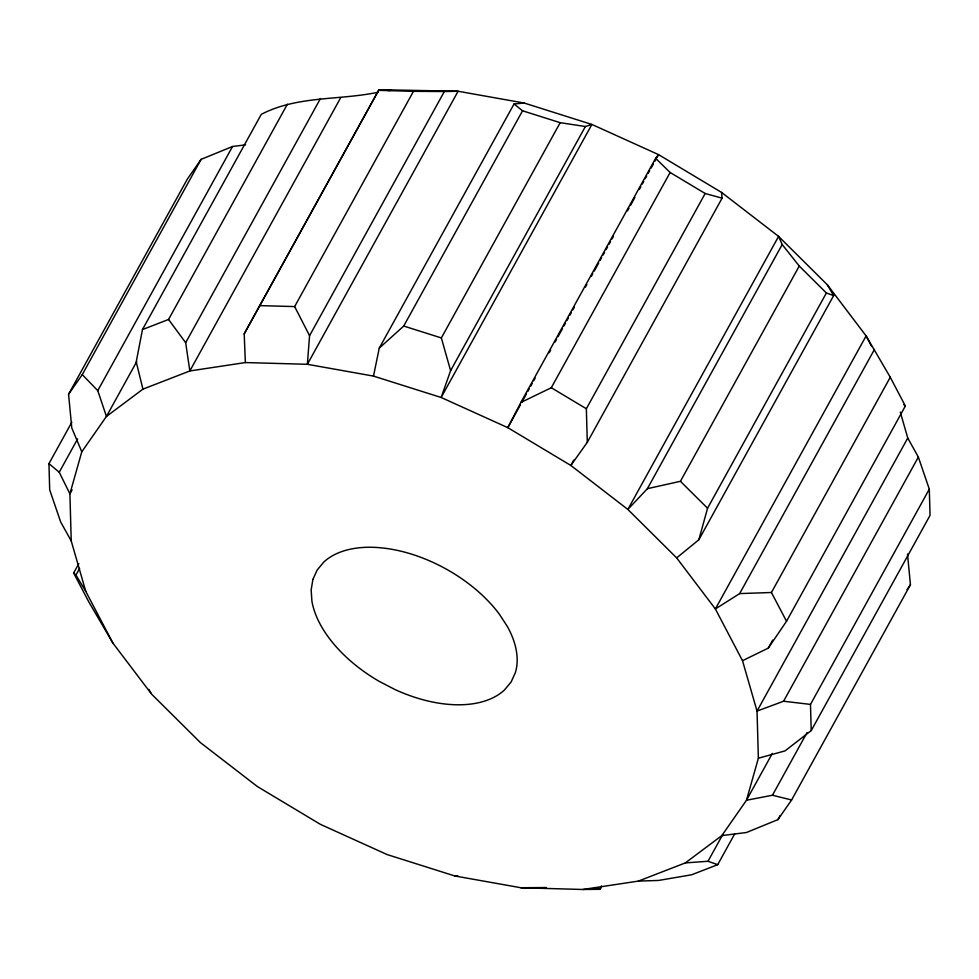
<?xml version="1.0" encoding="UTF-8"?>
<svg xmlns="http://www.w3.org/2000/svg" width="979" height="979" viewBox="0 0 979 979"><rect width="100%" height="100%" fill="white"/><g stroke="black" fill="none" stroke-linecap="round" stroke-linejoin="round"><path stroke-width="1.47" d="M742.51 660.69L768.27 648.122L786.529 621.261L905.355 406.004L890.266 377.245L866.109 335.919L827.39 284.84L778.586 236.392L721.572 192.422L658.537 154.621L591.891 124.443L524.218 103.04L458.099 91.255L444.344 91.536L309.572 335.687L307.369 364.298L373.488 376.095L441.162 397.486L507.807 427.664L570.843 465.466L627.857 509.435L676.66 557.895L715.38 608.962L742.51 660.69L757.036 711.084L758.37 758.211L746.487 800.247L721.829 835.601L685.337 862.903L638.43 881.088L582.909 889.483L520.901 887.745L454.782 875.96L387.109 854.557L320.463 824.379L257.428 786.578L200.414 742.608L151.61 694.16L112.891 643.081L88.734 601.755L73.645 572.996L78.822 563.635M378.09 92.234C339.236 100.507 297.579 95.489 261.295 114.335L142.469 329.58L136.228 361.875L142.934 389.152L106.442 416.442L81.783 451.796L69.901 493.844L71.234 540.959L85.76 591.353L112.891 643.081M373.488 376.095L379.265 348.108L514.048 103.958L524.218 103.04M676.66 557.895L698.847 539.759L707.56 508.236L826.386 292.99L799.256 266.043L782.184 244.53L778.586 236.392L627.857 509.435L647.4 488.68L782.184 244.53M585.381 126.524L450.609 370.662L441.162 397.486L591.891 124.443L585.381 126.524L560.184 122.681L522.553 110.786L514.048 103.958M654.841 161.315L658.537 154.621L655.624 158.329L520.852 402.479L507.807 427.664L520.363 404.914M81.783 451.796L71.773 427.909L68.567 394.268L187.393 179.022L201.099 159.369L232.537 146.495L245.582 144.855M68.567 394.268L82.273 374.614L201.099 159.369M71.234 540.959L60.649 521.905L49.696 489.843L48.95 463.642L71.834 422.194M136.742 361.569L106.442 416.442L97.765 390.645L232.537 146.495M72.116 489.818L69.901 493.844L59.242 472.233L77.647 438.886M142.469 329.58L168.547 319.472L287.373 104.215M142.934 389.152L189.84 370.955L185.667 342.699L320.451 98.549M85.76 591.353L75.958 575.028L79.642 568.358M340.57 97.912L189.84 370.955L245.362 362.56L307.369 364.298L458.099 91.255L378.983 89.701L244.199 333.851L245.362 362.56M244.199 333.851L378.983 89.701M309.572 335.687L294.642 306.586L413.468 91.328L444.344 91.536M379.265 348.108L403.727 326.044L522.553 110.786M450.609 370.662L441.358 337.939L560.184 122.681M521.844 402.234L526.274 394.207M527.754 391.527L529.235 388.847M530.704 386.179L532.184 383.499M533.665 380.819L535.146 378.139M549.182 352.709L550.663 350.041M555.093 342.001L556.574 339.334M558.042 336.654L562.484 328.626M563.953 325.946L565.434 323.266M566.914 320.586L568.395 317.918M569.864 315.238L571.344 312.558M572.825 309.878L574.306 307.21M585.381 287.128L586.862 284.448M591.292 276.421L592.772 273.741M594.253 271.061L598.683 263.033M600.164 260.353L601.644 257.685M603.113 255.005L604.594 252.325M606.074 249.645L607.555 246.977M609.024 244.297L610.504 241.617M611.985 238.949L613.466 236.269M627.502 210.84L628.983 208.16M630.452 205.48L634.894 197.452M639.324 189.424L640.804 186.744M642.273 184.064L643.754 181.384M645.234 178.716L646.715 176.036M648.184 173.356L649.664 170.676M651.145 168.009L653.36 163.995M520.852 402.479L551.299 387.733L670.125 172.475L655.624 158.329M587.302 442.324L586.348 408.745L705.174 193.499L722.074 198.174L587.302 442.324L570.843 465.466L573.792 460.118M647.4 488.68L680.429 481.301L799.256 266.043M698.847 539.759L833.631 295.609L827.39 284.84M871.677 346.529L866.109 335.919L715.38 608.962L739.659 593.592L874.443 349.442M582.909 889.483L600.017 889.299L601.485 885.958M600.017 889.299L601.498 886.631M786.529 621.261L771.44 592.503L890.266 377.245M768.27 648.122L772.688 640.107M907.766 438.041L757.036 711.084L783.567 701.233L810.477 704.403L929.304 489.157L918.351 457.095L907.766 438.041L900.301 412.122M783.567 701.233L918.351 457.095M685.337 862.903L708.001 861.275L722.722 834.585M772.345 753.402L746.487 800.247L772.455 795.242L791.607 799.978L910.433 584.732L907.509 554.016M638.43 881.088L658.549 880.451L691.627 874.785L717.705 864.665L734.678 833.924M772.455 795.242L807.063 732.537M758.37 758.211L784.987 750.917L811.224 730.603L930.05 515.358L929.304 489.157M721.829 835.601L746.463 832.505L777.901 819.631L780.116 815.629M907.007 589.639L910.433 584.732M777.901 819.631L791.607 799.978M388.59 90.655L391.588 90.203M454.782 875.96L457.682 875.691M739.659 593.592L771.44 592.503M520.901 887.745L546.417 887.537M378.995 90.374L413.468 91.328M260.169 305.619L294.642 306.586M594.008 888.467L600.005 888.626M403.727 326.044L441.358 337.939M708.001 861.275L717.705 864.665M826.386 292.99L833.631 295.609M670.125 172.475L705.174 193.499M551.299 387.733L586.348 408.745M48.95 463.642L59.242 472.233M903.813 404.645L905.355 406.004M73.645 572.996L75.958 575.028M680.429 481.301L707.56 508.236M82.273 374.614L97.765 390.645M168.547 319.472L185.667 342.699M148.832 689.375L150.913 692.961M721.572 192.422L722.074 198.174M810.477 704.403L811.224 730.603M312.913 579.372L311.151 589.884L311.922 601.277A112.022 65.373 28.9 0 0 379.314 681.421L394.904 689.497A112.022 65.373 28.9 0 0 504.454 689.999L511.099 682.033L515.358 672.671A112.022 65.373 28.9 0 0 507.33 626.45L499.302 614.127A112.022 65.373 28.9 0 0 323.816 562.044L317.172 570.023L312.913 579.372"/></g></svg>
